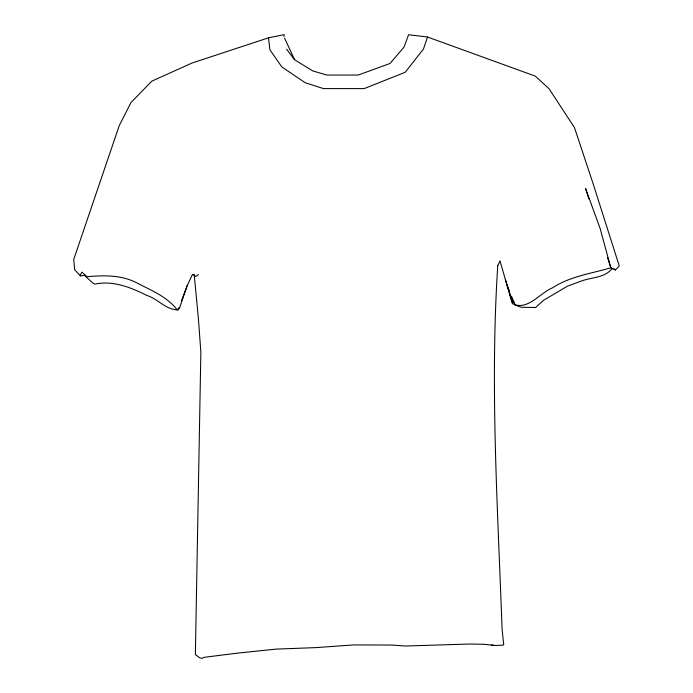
<?xml version="1.0" encoding="UTF-8"?>
<svg xmlns="http://www.w3.org/2000/svg" width="693" height="693" viewBox="0 0 693 693"><rect width="100%" height="100%" fill="white"/><g stroke="black" fill="none" stroke-linecap="round" stroke-linejoin="round"><path stroke-width="1.04" d="M283.913 36.495L284.182 34.65L268.486 37.82L192.082 63.02L151.784 81.168L130.977 102.555L119.283 125.528L73.718 259.425L74.679 269.794L80.457 275.892L84.407 275.338L92.879 283.116L94.802 284.104C112.69 280.336 130.362 287.214 146.093 295.045L146.466 295.331C157.891 298.579 165.549 309.927 178.023 309.84L179.478 307.874L177.287 309.641L176.256 309.658L176.412 308.827C165.774 295.79 149.593 289.665 135.144 282.034C120.002 274.818 103.153 275.329 86.972 276.706L81.965 272.124L80.241 275.164L80.457 275.892M613.963 268.607L615.375 269.984L619.282 266.008L593.052 183.524L574.471 127.599L549.081 88.756L535.204 76.091L427.52 37.015L423.449 49.03L405.223 72.28L364.137 88.609L323.501 88.609L305.215 82.727L281.86 66.978L269.932 49.818L268.486 37.82M179.53 308.047L187.309 285.343L192.507 274.35L195.868 276.446L198.493 274.593M178.023 309.84L178.768 307.874M181.367 301.022L187.309 285.343M497.565 266.355L499.974 260.828L512.326 303.586C527.278 311.443 539.951 292.87 552.425 287.881C570.027 276.334 591.12 273.57 610.845 267.819L600.155 228.595L585.611 188.609L588.885 198.9M612.421 268.182C604.781 278.265 591.562 277.018 580.812 281.245L567.524 286.131L543.537 300.32L535.559 307.536L521.127 307.25L515.133 305.007L509.459 293.641L512.551 302.443M194.161 274.289L198.423 318.737L200.857 352.165L195.374 654.469L199.671 657.83L202.261 658.35L203.889 657.362L237.786 653.083L276.29 649.098L315.991 647.617L353.716 644.923L392.463 645.053L405.058 646.032L469.637 644.022L483.723 644.273L495.174 645.495L502.079 645.218L503.724 644.837L502.053 628.759C497.817 508.827 490.046 388.53 497.565 268.572L497.565 265.35M491.276 645.079L495.174 645.495M427.52 37.015L408.619 34.728L404.045 47.063L389.96 63.505L358.203 75.052L326.793 75.052L312.656 70.894L294.603 59.754L286.616 49.238M607.536 257.553L610.481 266.814L611.676 268.425L615.375 269.984M294.603 59.754L284.52 38.054M507.137 285.611L509.138 290.462M511.538 296.283L515.133 305.007M610.481 266.814L610.845 267.819M505.327 279.357L511.001 297.401"/></g></svg>
